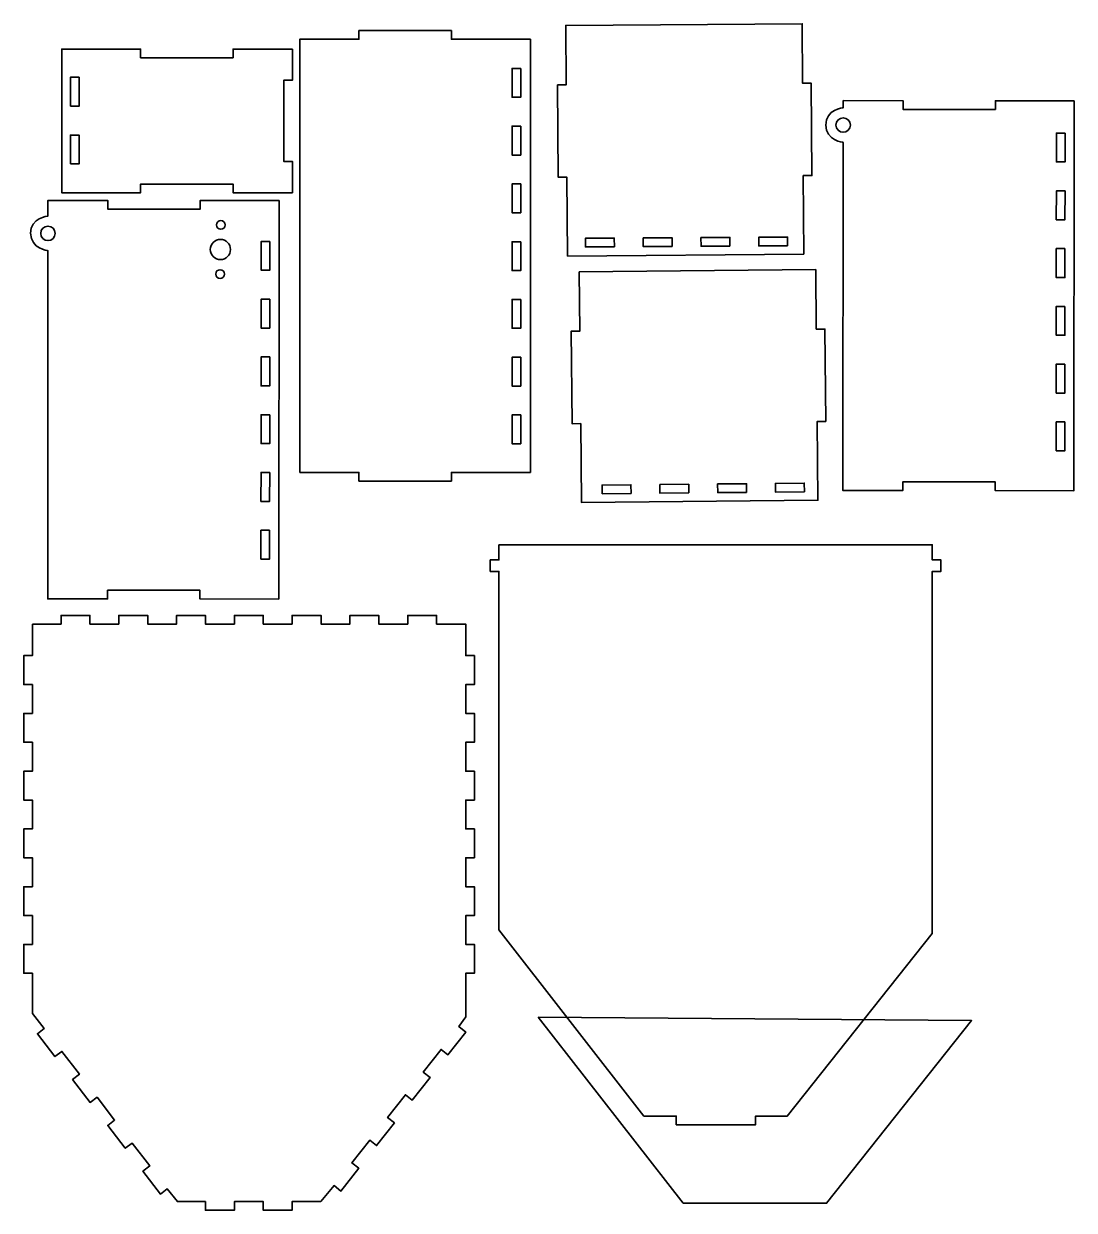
# Model space of a CAD drawing. Header units: millimetres. Extents: x 31 to 394, y -426 to -15.
import ezdxf

# ---------------------------------------------------------------- set-up
doc = ezdxf.new("R2010")
doc.units = ezdxf.units.MM
doc.header["$MEASUREMENT"] = 0
doc.layers.add('Layer 1', color=7, linetype='Continuous')

# ---------------------------------------------------------------- blocks, each defined once
blk = doc.blocks.new('block 2')
at = {"layer": 'Layer 1', "color": 250, "lineweight": 35, "true_color": 0x1c1c1b}
for points in [[(115.74, -90.85), (115.73, -100.85), (112.73, -100.85), (112.74, -90.85), (115.74, -90.85)], [(115.72, -110.85), (115.71, -120.85), (112.71, -120.85), (112.72, -110.85), (115.72, -110.85)], [(115.71, -130.85), (115.7, -140.85), (112.7, -140.85), (112.71, -130.85), (115.71, -130.85)], [(115.69, -150.85), (115.69, -160.85), (112.69, -160.85), (112.69, -150.85), (115.69, -150.85)], [(115.68, -170.85), (115.67, -180.85), (112.67, -180.85), (112.68, -170.85), (115.68, -170.85)], [(115.66, -190.85), (115.66, -200.85), (112.66, -200.85), (112.66, -190.85), (115.66, -190.85)]]:
    blk.add_lwpolyline(points, dxfattribs=at)
blk = doc.blocks.new('block 3')
at = {"layer": 'Layer 1', "color": 250, "lineweight": 35, "true_color": 0x1c1c1b}
for points in [[(391.04, -53.34), (391.03, -63.34), (388.03, -63.34), (388.04, -53.34), (391.04, -53.34)], [(391.02, -73.34), (391.01, -83.34), (388.01, -83.34), (388.02, -73.34), (391.02, -73.34)], [(391.01, -93.34), (391, -103.34), (388, -103.34), (388.01, -93.34), (391.01, -93.34)], [(390.99, -113.34), (390.99, -123.34), (387.99, -123.34), (387.99, -113.34), (390.99, -113.34)], [(390.98, -133.34), (390.97, -143.34), (387.97, -143.34), (387.98, -133.34), (390.98, -133.34)], [(390.96, -153.34), (390.96, -163.34), (387.96, -163.34), (387.96, -153.34), (390.96, -153.34)]]:
    blk.add_lwpolyline(points, dxfattribs=at)

msp = doc.modelspace()

# ---------------------------------------------------------------- linework, layer by layer
at = {"layer": 'Layer 1', "color": 250, "lineweight": 35, "true_color": 0x1c1c1b}
for points in [[(300.62, -95.31), (300.42, -68.07), (303.42, -68.05), (303.18, -36.05), (300.18, -36.07), (300.03, -15.46), (218.19, -16.07), (218.34, -36.6), (215.34, -36.63), (215.57, -68.63), (218.57, -68.6), (218.79, -95.93), (300.62, -95.31)], [(126.09, -170.85), (146.59, -170.85), (146.59, -173.85), (178.59, -173.85), (178.59, -170.85), (205.94, -170.85), (205.94, -20.85), (178.59, -20.85), (178.59, -17.85), (146.59, -17.85), (146.59, -20.85), (126.09, -20.85), (126.09, -170.85)], [(123.53, -24.24), (102.99, -24.24), (102.99, -27.24), (70.99, -27.24), (70.99, -24.24), (43.68, -24.24), (43.68, -73.96), (70.99, -73.96), (70.99, -70.96), (102.99, -70.96), (102.99, -73.96), (123.53, -73.96), (123.53, -63.15), (120.53, -63.15), (120.53, -35.05), (123.53, -35.05), (123.53, -24.24)], [(202.6, -30.93), (202.6, -40.93), (199.6, -40.93), (199.6, -30.93), (202.6, -30.93)], [(46.68, -44.02), (46.68, -34.02), (49.68, -34.02), (49.68, -44.02), (46.68, -44.02)], [(202.6, -50.93), (202.6, -60.93), (199.6, -60.93), (199.6, -50.93), (202.6, -50.93)], [(46.68, -64.02), (46.68, -54.02), (49.68, -54.02), (49.68, -64.02), (46.68, -64.02)], [(202.6, -70.93), (202.6, -80.93), (199.6, -80.93), (199.6, -70.93), (202.6, -70.93)], [(235, -92.68), (225, -92.73), (224.98, -89.73), (234.98, -89.68), (235, -92.68)], [(255, -92.57), (245, -92.62), (244.98, -89.62), (254.98, -89.57), (255, -92.57)], [(275, -92.46), (265, -92.51), (264.98, -89.51), (274.98, -89.46), (275, -92.46)], [(294.99, -92.35), (285, -92.4), (284.98, -89.4), (294.98, -89.35), (294.99, -92.35)], [(202.6, -90.93), (202.6, -100.93), (199.6, -100.93), (199.6, -90.93), (202.6, -90.93)], [(304.7, -100.6), (222.86, -101.4), (223.05, -121.93), (220.05, -121.96), (220.37, -153.96), (223.37, -153.93), (223.64, -181.25), (305.48, -180.45), (305.21, -153.22), (308.21, -153.19), (307.9, -121.19), (304.9, -121.22), (304.7, -100.6)], [(202.6, -110.93), (202.6, -120.93), (199.6, -120.93), (199.6, -110.93), (202.6, -110.93)], [(202.6, -130.93), (202.6, -140.93), (199.6, -140.93), (199.6, -130.93), (202.6, -130.93)], [(202.6, -150.93), (202.6, -160.93), (199.6, -160.93), (199.6, -150.93), (202.6, -150.93)], [(240.79, -178.12), (230.79, -178.22), (230.76, -175.22), (240.76, -175.12), (240.79, -178.12)], [(260.79, -177.93), (250.79, -178.03), (250.76, -175.03), (260.76, -174.93), (260.79, -177.93)], [(280.78, -177.74), (270.78, -177.84), (270.76, -174.84), (280.76, -174.74), (280.78, -177.74)], [(300.78, -177.55), (290.78, -177.65), (290.76, -174.65), (300.76, -174.55), (300.78, -177.55)], [(195.06, -195.85), (195.06, -201.14), (192.06, -201.14), (192.06, -205.14), (195.06, -205.14), (195.06, -329.21), (245.24, -393.69), (256.42, -393.69), (256.42, -396.69), (283.92, -396.69), (283.92, -393.69), (294.88, -393.69), (345.06, -330.45), (345.06, -205.14), (348.06, -205.14), (348.06, -201.14), (345.06, -201.14), (345.06, -195.85), (195.06, -195.85)], [(33.53, -223.33), (33.53, -234.28), (30.53, -234.28), (30.53, -244.28), (33.53, -244.28), (33.53, -254.28), (30.53, -254.28), (30.53, -264.28), (33.53, -264.28), (33.53, -274.28), (30.53, -274.28), (30.53, -284.28), (33.53, -284.28), (33.53, -294.28), (30.53, -294.28), (30.53, -304.28), (33.53, -304.28), (33.53, -314.28), (30.53, -314.28), (30.53, -324.28), (33.53, -324.28), (33.53, -334.28), (30.53, -334.28), (30.53, -344.28), (33.53, -344.28), (33.53, -358.15), (37.65, -363.37), (35.27, -365.19), (41.35, -373.13), (43.73, -371.3), (49.82, -379.24), (47.44, -381.06), (53.52, -389), (55.9, -387.17), (61.99, -395.11), (59.61, -396.94), (65.69, -404.87), (68.07, -403.05), (74.16, -410.98), (71.78, -412.81), (77.86, -420.74), (80.24, -418.92), (83.71, -423.33), (93.45, -423.33), (93.45, -426.33), (103.45, -426.33), (103.45, -423.33), (113.45, -423.33), (113.45, -426.33), (123.45, -426.33), (123.45, -423.33), (133.35, -423.33), (137.95, -417.81), (140.31, -419.66), (146.49, -411.8), (144.13, -409.94), (150.3, -402.08), (152.66, -403.93), (158.84, -396.06), (156.48, -394.21), (162.65, -386.34), (165.01, -388.2), (171.18, -380.33), (168.82, -378.48), (175, -370.61), (177.36, -372.46), (183.53, -364.6), (181.17, -362.75), (183.53, -359.4), (183.53, -344.28), (186.53, -344.28), (186.53, -334.28), (183.53, -334.28), (183.53, -324.28), (186.53, -324.28), (186.53, -314.28), (183.53, -314.28), (183.53, -304.28), (186.53, -304.28), (186.53, -294.28), (183.53, -294.28), (183.53, -284.28), (186.53, -284.28), (186.53, -274.28), (183.53, -274.28), (183.53, -264.28), (186.53, -264.28), (186.53, -254.28), (183.53, -254.28), (183.53, -244.28), (186.53, -244.28), (186.53, -234.28), (183.53, -234.28), (183.53, -223.33), (173.45, -223.33), (173.45, -220.33), (163.45, -220.33), (163.45, -223.33), (153.45, -223.33), (153.45, -220.33), (143.45, -220.33), (143.45, -223.33), (133.45, -223.33), (133.45, -220.33), (123.45, -220.33), (123.45, -223.33), (113.45, -223.33), (113.45, -220.33), (103.45, -220.33), (103.45, -223.33), (93.45, -223.33), (93.45, -220.33), (83.45, -220.33), (83.45, -223.33), (73.45, -223.33), (73.45, -220.33), (63.45, -220.33), (63.45, -223.33), (53.45, -223.33), (53.45, -220.33), (43.45, -220.33), (43.45, -223.33), (33.53, -223.33)], [(208.68, -359.44), (258.86, -423.91), (308.5, -423.91), (358.68, -360.67), (208.68, -359.44)]]:
    msp.add_lwpolyline(points, dxfattribs=at)
for points, knots in [([(394.22, -42.16), (394.22, -42.16), (394.12, -177.16), (394.12, -177.16), (394.12, -177.16), (366.84, -177.14), (366.84, -177.14), (366.84, -177.14), (366.84, -174.14), (366.84, -174.14), (366.84, -174.14), (334.84, -174.12), (334.84, -174.12), (334.84, -174.12), (334.84, -177.12), (334.84, -177.12), (334.84, -177.12), (314.12, -177.1), (314.12, -177.1), (314.12, -177.1), (314.21, -56.54), (314.21, -56.54), (314.21, -56.54), (308.27, -55.96), (308.21, -50.53), (308.15, -45.1), (314.22, -44.54), (314.22, -44.54), (314.22, -44.54), (314.22, -42.1), (314.22, -42.1), (314.22, -42.1), (334.94, -42.12), (334.94, -42.12), (334.94, -42.12), (334.93, -45.12), (334.93, -45.12), (334.93, -45.12), (366.93, -45.14), (366.93, -45.14), (366.93, -45.14), (366.94, -42.14), (366.94, -42.14), (366.94, -42.14), (394.22, -42.16), (394.22, -42.16)], [0, 0, 0, 0, 1, 1, 1, 2, 2, 2, 3, 3, 3, 4, 4, 4, 5, 5, 5, 6, 6, 6, 7, 7, 7, 8, 8, 8, 9, 9, 9, 10, 10, 10, 11, 11, 11, 12, 12, 12, 13, 13, 13, 14, 14, 14, 15, 15, 15, 15]), ([(316.71, -50.54), (316.71, -51.92), (315.59, -53.04), (314.21, -53.04), (312.83, -53.04), (311.71, -51.92), (311.71, -50.53), (311.71, -49.15), (312.83, -48.04), (314.22, -48.04), (315.6, -48.04), (316.71, -49.16), (316.71, -50.54)], [0, 0, 0, 0, 1, 1, 1, 2, 2, 2, 3, 3, 3, 4, 4, 4, 4]), ([(118.92, -76.68), (118.92, -76.68), (118.82, -214.68), (118.82, -214.68), (118.82, -214.68), (91.54, -214.66), (91.54, -214.66), (91.54, -214.66), (91.54, -211.66), (91.54, -211.66), (91.54, -211.66), (59.54, -211.63), (59.54, -211.63), (59.54, -211.63), (59.54, -214.63), (59.54, -214.63), (59.54, -214.63), (38.82, -214.62), (38.82, -214.62), (38.82, -214.62), (38.91, -94.05), (38.91, -94.05), (38.91, -94.05), (32.97, -93.47), (32.91, -88.04), (32.85, -82.62), (38.92, -82.05), (38.92, -82.05), (38.92, -82.05), (38.92, -76.62), (38.92, -76.62), (38.92, -76.62), (59.64, -76.63), (59.64, -76.63), (59.64, -76.63), (59.63, -79.63), (59.63, -79.63), (59.63, -79.63), (91.63, -79.66), (91.63, -79.66), (91.63, -79.66), (91.64, -76.66), (91.64, -76.66), (91.64, -76.66), (118.92, -76.68), (118.92, -76.68)], [0, 0, 0, 0, 1, 1, 1, 2, 2, 2, 3, 3, 3, 4, 4, 4, 5, 5, 5, 6, 6, 6, 7, 7, 7, 8, 8, 8, 9, 9, 9, 10, 10, 10, 11, 11, 11, 12, 12, 12, 13, 13, 13, 14, 14, 14, 15, 15, 15, 15]), ([(41.41, -88.05), (41.41, -89.43), (40.29, -90.55), (38.91, -90.55), (37.53, -90.55), (36.41, -89.43), (36.41, -88.05), (36.41, -86.67), (37.53, -85.55), (38.92, -85.55), (40.3, -85.55), (41.41, -86.67), (41.41, -88.05)], [0, 0, 0, 0, 1, 1, 1, 2, 2, 2, 3, 3, 3, 4, 4, 4, 4]), ([(100.24, -85.15), (100.24, -85.98), (99.57, -86.65), (98.74, -86.65), (97.92, -86.65), (97.24, -85.98), (97.24, -85.15), (97.24, -84.32), (97.92, -83.65), (98.74, -83.65), (99.57, -83.65), (100.24, -84.32), (100.24, -85.15)], [0, 0, 0, 0, 1, 1, 1, 2, 2, 2, 3, 3, 3, 4, 4, 4, 4]), ([(102.12, -93.64), (102.12, -95.57), (100.55, -97.14), (98.62, -97.14), (96.69, -97.14), (95.12, -95.57), (95.12, -93.64), (95.12, -91.7), (96.69, -90.14), (98.62, -90.14), (100.55, -90.14), (102.12, -91.7), (102.12, -93.64)], [0, 0, 0, 0, 1, 1, 1, 2, 2, 2, 3, 3, 3, 4, 4, 4, 4]), ([(100, -102.13), (100, -102.96), (99.33, -103.63), (98.5, -103.63), (97.67, -103.63), (97, -102.96), (97, -102.13), (97, -101.3), (97.67, -100.63), (98.5, -100.63), (99.33, -100.63), (100, -101.3), (100, -102.13)], [0, 0, 0, 0, 1, 1, 1, 2, 2, 2, 3, 3, 3, 4, 4, 4, 4])]:
    msp.add_open_spline(points, degree=3, knots=knots, dxfattribs=at)

# ---------------------------------------------------------------- block references
at = {"layer": 'Layer 1'}
for name in ['block 3', 'block 2']:
    msp.add_blockref(name, (0, 0), dxfattribs=at)

doc.saveas('drawing.dxf')
